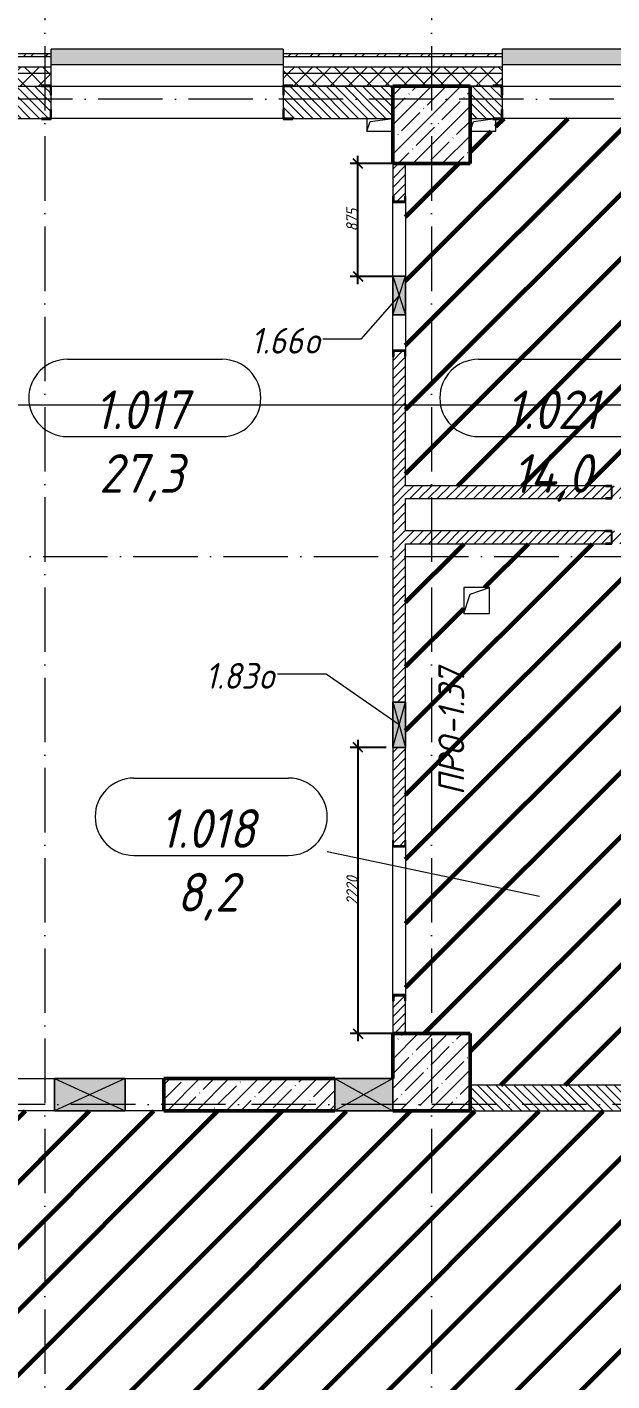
# Model space of a CAD drawing. Header units: millimetres. Extents: x -606178 to 312196, y -19338 to 632709.
# Drawn here: x -390017 to -385481, y 527430 to 537934 of the extents above; entities that cross this region are included whole.
import ezdxf

# ---------------------------------------------------------------- set-up
doc = ezdxf.new("R2010")
doc.units = ezdxf.units.MM
doc.linetypes.add('50_200_ШТРИХ_1Т_ш5_п1_п1_', pattern=[700, 500, -100, 0, -100])
for name, color, linetype, lineweight in [('6.4.1) Окр пт с инж. ПТ2.16', 3, 'Continuous', 60), ('A-____-____-DIMS', 7, 'Continuous', 9), ('A-DETL-GENF-OTLN', 7, 'Continuous', 9), ('A-GENM-____-IDEN', 7, 'Continuous', 9), ('A-GENM-____-MCUT', 7, 'Continuous', 25), ('A-GENM-____-OTLN', 7, 'Continuous', 9), ('A-GENM-____-OTLN-1', 7, 'Continuous', 25), ('A-GLAZ-____-IDEN', 7, 'Continuous', 9), ('A-GLAZ-____-OTLN', 7, 'Continuous', 9), ('A-WALL-____-MCUT', 7, 'Continuous', 13), ('A-WALL-____-MCUT-1', 7, 'Continuous', 9), ('A-WALL-____-MCUT-2', 7, 'Continuous', 50), ('A-WALL-____-OTLN', 7, 'Continuous', 9), ('A-WALL-____-PATT-1', 7, 'Continuous', 9), ('A-WALL-FNSH-MCUT-1', 7, 'Continuous', 9), ('I-WALL-____-OTLN', 7, 'Continuous', 9), ('S-COLS-____-MCUT', 7, 'Continuous', 50), ('S-COLS-____-OTLN', 7, 'Continuous', 9), ('S-GRID-____-OTLN-1', 7, '50_200_ШТРИХ_1Т_ш5_п1_п1_', 9)]:
    doc.layers.add(name, color=color, linetype=linetype, lineweight=lineweight)
for name, color, linetype, lineweight, true_color in [('A-AREA-IDEN-1', 7, 'Continuous', 9, 0x000000), ('A-GLAZ-____-OTLN-1', 7, 'Continuous', 9, 0xc0c0c0), ('G-____-____-SYMB-1', 9, 'Continuous', 9, 0x808080)]:
    doc.layers.add(name, color=color, linetype=linetype, lineweight=lineweight, true_color=true_color)
doc.styles.add('ISOCPEUR_I', font='isocpeui.ttf', dxfattribs={"width": 0.9, "height": 2.5})
doc.styles.add('ISOCPEUR_I_11', font='isocpeui.ttf', dxfattribs={"width": 0.9, "height": 200})
doc.styles.add('ISOCPEUR_I_7', font='isocpeui.ttf', dxfattribs={"width": 0.9, "height": 90})
doc.dimstyles.new('ISO-1_8_0_9К_СРЕДНИЙ_Кладочные_2', dxfattribs={"dimscale": 304.8, "dimtxt": 89.638306, "dimasz": 0.246063, "dimexe": 0.19685, "dimexo": 0, "dimgap": 0, "dimtad": 1, "dimdec": 3, "dimrnd": 0.001, "dimdsep": 46, "dimtxsty": 'ISOCPEUR_I_7', "dimblk1": 'OBLIQUE', "dimblk2": 'OBLIQUE', "dimsah": 1, "dimcen": 0.09, "dimdle": 0.19685, "dimazin": 0, "dimtfac": 1, "dimtdec": 4, "dimtix": 1, "dimtmove": 1, "dimatfit": 3, "dimfxl": 1, "dimtvp": 1, "dimtolj": 1, "dimtzin": 0, "dimarcsym": 2})
pattern_1 = [(45, (-425830.77, 451794.26), (-35.35534, 35.35534), [])]
pattern_2 = [(135, (-425830.77, 451794.26), (-35.35534, -35.35534), [])]
pattern_3 = [(45, (-425830.77, 451794.26), (-70.71068, 70.71068), []), (135, (-425830.77, 451794.26), (-70.71068, -70.71068), [])]

# ---------------------------------------------------------------- blocks, each defined once
blk = doc.blocks.new('BSC_Колонна _Прямоугольная - 600х600-V83-АР1_План отверстий 1 этажа в осях 1-64_Ю-ЯЯ')
at = {"layer": 'S-COLS-____-OTLN'}
h = blk.add_hatch(dxfattribs=at)
h.set_pattern_fill('FP_93', color=256, style=0, pattern_type=2)
h.set_pattern_definition([(45, (-38950, -85381.04), (-114.04925, 114.04925), []), (45, (-38835.95, -85381.04), (-114.04925, 114.04925), [201.613, -40.323, 3.353, -36.97])])
h.paths.add_polyline_path([(-300, -300), (300, -300), (300, 300), (-300, 300)], flags=0)
at = {"layer": 'S-COLS-____-MCUT'}
for p, q in [((300, 300), (-300, 300)), ((-300, 300), (-300, -300)), ((300, -300), (300, 300)), ((-300, -300), (300, -300))]:
    blk.add_line(p, q, dxfattribs=at)
blk = doc.blocks.new('BSC_Колонна _Прямоугольная - 600х600-V87-АР1_План отверстий 1 этажа в осях 1-64_Ю-ЯЯ')
at = {"layer": 'S-COLS-____-OTLN'}
h = blk.add_hatch(dxfattribs=at)
h.set_pattern_fill('FP_97', color=256, style=0, pattern_type=2)
h.set_pattern_definition([(45, (-38950, -78031.04), (-114.04925, 114.04925), []), (45, (-38835.95, -78031.04), (-114.04925, 114.04925), [201.613, -40.323, 3.353, -36.97])])
h.paths.add_polyline_path([(-300, -300), (300, -300), (300, 300), (-300, 300), (-300, -50)], flags=0)
at = {"layer": 'S-COLS-____-MCUT'}
for p, q in [((300, 300), (-300, 300)), ((-300, 300), (-300, -50)), ((300, -300), (300, 300)), ((-300, -300), (300, -300))]:
    blk.add_line(p, q, dxfattribs=at)
blk = doc.blocks.new('Фахверк_СКБ_Уголок - 250_3520-27500975-АР1_План отверстий 1 этажа в осях 1-64_Ю-ЯЯ')
at = {"layer": 'A-GENM-____-MCUT'}
for p, q in [((200, 181), (125, 181)), ((125, 181), (125, 106)), ((125, 106), (131, 106)), ((131, 106), (131, 175)), ((131, 175), (200, 175)), ((200, 175), (200, 181)), ((131, -6), (125, -6)), ((125, -6), (125, -81)), ((125, -81), (200, -81)), ((131, -75), (131, -6)), ((200, -75), (131, -75)), ((200, -81), (200, -75))]:
    blk.add_line(p, q, dxfattribs=at)
blk = doc.blocks.new('154_Фахверк_СКБ_Швеллер - Тип_100_4830-28143655-АР1_План отверстий 1 этажа в осях 1-64_Ю-ЯЯ')
at = {"layer": 'A-GENM-____-MCUT'}
for p, q in [((175, 50), (125, 50)), ((125, 50), (125, -50)), ((128, 47), (175, 47)), ((128, -47), (128, 47)), ((175, 47), (175, 50)), ((125, -50), (175, -50)), ((175, -47), (128, -47)), ((175, -50), (175, -47))]:
    blk.add_line(p, q, dxfattribs=at)
blk = doc.blocks.new('154_Фахверк_СКБ_Швеллер - Тип_100_4420-28145583-АР1_План отверстий 1 этажа в осях 1-64_Ю-ЯЯ')
at = {"layer": 'A-GENM-____-MCUT'}
for p, q in [((175, 50), (125, 50)), ((125, 50), (125, -50)), ((128, 47), (175, 47)), ((128, -47), (128, 47)), ((175, 47), (175, 50)), ((125, -50), (175, -50)), ((175, -47), (128, -47)), ((175, -50), (175, -47))]:
    blk.add_line(p, q, dxfattribs=at)
blk = doc.blocks.new('154_Стойка_СКБ_Швеллер - СМ-2230_100-28218823-АР1_План отверстий 1 этажа в осях 1-64_Ю-ЯЯ')
at = {"layer": 'A-GENM-____-MCUT'}
for p, q in [((171, 50), (125, 50)), ((125, 50), (125, -50)), ((129.5, 42.4), (171, 42.4)), ((129.5, -42.4), (129.5, 42.4)), ((171, 42.4), (171, 50)), ((125, -50), (171, -50)), ((171, -42.4), (129.5, -42.4)), ((171, -50), (171, -42.4))]:
    blk.add_line(p, q, dxfattribs=at)
blk = doc.blocks.new('AR_Отверстие прямоугольное _в плите_ - AR_Отверстие прямоугольное _в плите_-30459597-АР1_План отверстий 1 этажа в осях 1-64_Ю-ЯЯ')
at = {"layer": 'A-GENM-____-OTLN'}
for p, q in [((100, 100), (-100, 100)), ((-100, 100), (-100, -100)), ((-100, -100), (-50, 50)), ((-50, 50), (100, 100)), ((100, -100), (100, 100)), ((-100, -100), (100, -100))]:
    blk.add_line(p, q, dxfattribs=at)
blk = doc.blocks.new('AR_Отверстие прямоугольное _в плите_ - AR_Отверстие прямоугольное _в плите_-30511715-АР1_План отверстий 1 этажа в осях 1-64_Ю-ЯЯ')
at = {"layer": 'A-GENM-____-OTLN'}
for p, q in [((-100, 50), (-100, -50)), ((-100, -50), (-75, 25)), ((-75, 25), (100, 50)), ((-100, -50), (100, -50))]:
    blk.add_line(p, q, dxfattribs=at)
blk = doc.blocks.new('AR_Отверстие прямоугольное _в плите_ - AR_Отверстие прямоугольное _в плите_-V208-АР1_План отверстий 1 этажа в осях 1-64_Ю-ЯЯ')
at = {"layer": 'A-GENM-____-OTLN'}
for p, q in [((-100, -50), (-75, 25)), ((-75, 25), (75, 46)), ((100, -50), (100, 44)), ((-100, -50), (100, -50))]:
    blk.add_line(p, q, dxfattribs=at)
blk = doc.blocks.new('AR_Отверстие прямоугольное _в стене__БезПР - AR_Отверстие прямоугольное _в стене__БезПР-30578446-АР1_План отверстий 1 этажа в осях 1-64_Ю-ЯЯ')
at = {"layer": 'A-GLAZ-____-OTLN-1'}
blk.add_hatch(color=256, dxfattribs=at).paths.add_polyline_path([(225, -125), (225, 125), (-225, 125), (-225, -125)], flags=0)
at = {"layer": 'A-DETL-GENF-OTLN'}
for p, q in [((-225, -125), (-225, 125)), ((-225, 125), (225, 125)), ((225, 125), (-225, -125)), ((-225, 125), (225, -125)), ((225, 125), (-225, 125)), ((-225, 125), (-225, -125)), ((225, 125), (225, -125)), ((225, -125), (225, 125)), ((225, -125), (-225, -125)), ((-225, -125), (225, -125))]:
    blk.add_line(p, q, dxfattribs=at)
at = {"layer": 'A-GLAZ-____-OTLN'}
blk.add_line((225, 125), (-225, 125), dxfattribs=at)
blk = doc.blocks.new('AR_Отверстие прямоугольное _в стене__БезПР - AR_Отверстие прямоугольное _в стене__БезПР-30578444-АР1_План отверстий 1 этажа в осях 1-64_Ю-ЯЯ')
at = {"layer": 'A-GLAZ-____-OTLN-1'}
blk.add_hatch(color=256, dxfattribs=at).paths.add_polyline_path([(275, -125), (275, 125), (-275, 125), (-275, -125)], flags=0)
at = {"layer": 'A-DETL-GENF-OTLN'}
for p, q in [((-275, -125), (-275, 125)), ((-275, 125), (275, 125)), ((275, 125), (-275, -125)), ((-275, 125), (275, -125)), ((275, 125), (-275, 125)), ((-275, 125), (-275, -125)), ((275, 125), (275, -125)), ((275, -125), (275, 125)), ((275, -125), (-275, -125)), ((-275, -125), (275, -125))]:
    blk.add_line(p, q, dxfattribs=at)
at = {"layer": 'A-GLAZ-____-OTLN'}
blk.add_line((275, 125), (-275, 125), dxfattribs=at)
blk = doc.blocks.new('Отлив_СКБ - Отлив витража_120_НВФ-31885689-АР1_План отверстий 1 этажа в осях 1-64_Ю-ЯЯ')
at = {"layer": 'A-GLAZ-____-OTLN-1'}
for points in [[(1800, 2), (1800, 120), (0, 120), (0, 2), (750, 2)], [(1800, 0), (1800, 2), (0, 2), (0, 0), (750, 0)]]:
    blk.add_hatch(color=256, dxfattribs=at).paths.add_polyline_path(points, flags=0)
at = {"layer": 'A-GLAZ-____-OTLN'}
for p, q in [((0, 83), (0, 120)), ((1800, 120), (0, 120)), ((1800, 120), (1800, 83)), ((0, 2), (1800, 2)), ((1800, 0), (0, 0))]:
    blk.add_line(p, q, dxfattribs=at)
blk = doc.blocks.new('AR_Отверстие прямоугольное _в стене__БезПР - AR_Отверстие прямоугольное _в стене__БезПР-36427571-АР1_План отверстий 1 этажа в осях 1-64_Ю-ЯЯ')
at = {"layer": 'A-GLAZ-____-OTLN'}
blk.add_hatch(color=256, dxfattribs=at).paths.add_polyline_path([(150, -50), (150, 50), (-150, 50), (-150, -50)], flags=0)
at = {"layer": 'A-DETL-GENF-OTLN'}
for p, q in [((-150, -50), (-150, 50)), ((-150, 50), (150, 50)), ((150, 50), (-150, -50)), ((-150, 50), (150, -50)), ((150, 50), (-150, 50)), ((-150, 50), (-150, -50)), ((150, 50), (150, -50)), ((150, -50), (150, 50)), ((150, -50), (-150, -50)), ((-150, -50), (150, -50))]:
    blk.add_line(p, q, dxfattribs=at)
at = {"layer": 'A-GLAZ-____-OTLN'}
blk.add_line((150, 50), (-150, 50), dxfattribs=at)
blk = doc.blocks.new('AR_Отверстие прямоугольное _в стене_ - AR_Отверстие прямоугольное _в стене__ОВ-36705131-АР1_План отверстий 1 этажа в осях 1-64_Ю-ЯЯ')
at = {"layer": 'A-GLAZ-____-OTLN'}
blk.add_hatch(color=256, dxfattribs=at).paths.add_polyline_path([(-175, -50), (175, -50), (175, 50), (-175, 50)], flags=0)
at = {"layer": 'A-DETL-GENF-OTLN'}
for p, q in [((-175, -50), (-175, 50)), ((-175, 50), (175, 50)), ((175, 50), (-175, -50)), ((-175, 50), (175, -50)), ((175, 50), (-175, 50)), ((-175, 50), (-175, -50)), ((175, 50), (175, -50)), ((175, -50), (175, 50)), ((175, -50), (-175, -50)), ((-175, -50), (175, -50))]:
    blk.add_line(p, q, dxfattribs=at)
blk = doc.blocks.new('АР_Перемычка - АР_Перемычка-36705164-АР1_План отверстий 1 этажа в осях 1-64_Ю-ЯЯ')
at = {"layer": 'A-GENM-____-OTLN'}
blk.add_line((-300, -50), (-299, -50), dxfattribs=at)
blk = doc.blocks.new('_Oblique')
at = {"color": 0, "linetype": 'ByBlock', "lineweight": -2}
blk.add_line((-0.5, -0.5), (0.5, 0.5), dxfattribs=at)
blk = doc.blocks.new('*D4474')
at = {"layer": 'A-____-____-DIMS', "color": 0, "lineweight": -2, "transparency": 16777216}
for p, q in [((-387181, 536875), (-387511, 536875)), ((-387451, 535940), (-387451, 536935)), ((-387181, 536000), (-387511, 536000))]:
    blk.add_line(p, q, dxfattribs=at)
at = {"layer": 'Defpoints', "color": 0, "transparency": 16777216}
for p in [(-387451, 536875), (-387181, 536875), (-387181, 536000)]:
    blk.add_point(p, dxfattribs=at)
at = {"layer": 'A-____-____-DIMS', "color": 0, "lineweight": -2, "transparency": 16777216, "xscale": 75, "yscale": 75, "zscale": 75}
for p, rotation in [((-387451, 536875), 90), ((-387451, 536000), 270)]:
    blk.add_blockref('_Oblique', p, dxfattribs=dict(at, rotation=rotation))
at = {"layer": 'A-____-____-DIMS', "color": 0, "transparency": 16777216, "insert": (-387497, 536438), "char_height": 90, "width": 409.58, "attachment_point": 5, "rotation": 90, "style": 'ISOCPEUR_I_7'}
blk.add_mtext('\\A1;875', dxfattribs=at)
blk = doc.blocks.new('*D4475')
at = {"layer": 'A-____-____-DIMS', "color": 0, "lineweight": -2, "transparency": 16777216}
for p, q in [((-387451, 532405), (-387451, 530065)), ((-387231, 532345), (-387511, 532345)), ((-387181, 530125), (-387511, 530125))]:
    blk.add_line(p, q, dxfattribs=at)
at = {"layer": 'Defpoints', "color": 0, "transparency": 16777216}
for p in [(-387231, 532345), (-387451, 530125), (-387181, 530125)]:
    blk.add_point(p, dxfattribs=at)
at = {"layer": 'A-____-____-DIMS', "color": 0, "lineweight": -2, "transparency": 16777216, "xscale": 75, "yscale": 75, "zscale": 75}
for p, rotation in [((-387451, 532345), 90), ((-387451, 530125), 270)]:
    blk.add_blockref('_Oblique', p, dxfattribs=dict(at, rotation=rotation))
at = {"layer": 'A-____-____-DIMS', "color": 0, "transparency": 16777216, "insert": (-387496, 531235), "char_height": 90, "width": 546.1, "attachment_point": 5, "rotation": 90, "style": 'ISOCPEUR_I_7'}
blk.add_mtext('\\A1;2220', dxfattribs=at)
blk = doc.blocks.new('AAR_СКБ_Марка_помещения_1_5 ммп - Номер _ Площадь-27962135-АИ_План этажа_Стены_1')
at = {"layer": 'A-AREA-IDEN-1'}
for p, q in [((-2.987, 3), (3.013, 3)), ((-2.987, 0), (3.013, 0))]:
    blk.add_line(p, q, dxfattribs=at)
for centre, start, end in [((-2.987, 1.5), 90, 270), ((3.013, 1.5), 270, 90)]:
    blk.add_arc(centre, 1.5, start, end, dxfattribs=at)

msp = doc.modelspace()

# ---------------------------------------------------------------- hatches: boundary and pattern name
at = {"layer": '6.4.1) Окр пт с инж. ПТ2.16'}
h = msp.add_hatch(dxfattribs=at)
h.set_pattern_fill('ANSI31', color=256, scale=111)
h.paths.add_polyline_path([(-383930.7712, 535575.3011), (-383930.7712, 536075.3011), (-383930.7712, 537225.3011), (-384455.7712, 537225.3011), (-384455.7712, 537219.3011), (-384530.7712, 537219.3011), (-386330.7712, 537225.3011), (-386330.7712, 537219.3011), (-386380.7712, 537219.3011), (-386380.7712, 537125.3011), (-386580.7712, 537125.3011), (-386580.7712, 536875.3011), (-387080.7712, 536875.3011), (-387080.7712, 536621.3011), (-387080.7712, 536575.3011), (-387080.7712, 536000.3011), (-387080.7712, 535700.3011), (-387080.7712, 535425.3011), (-387080.7712, 535379.3011), (-387080.7712, 534375.3011), (-385530.7712, 534375.3011), (-385480.7712, 534375.3011), (-383930.7712, 534375.3011)])
h.paths.add_polyline_path([(-385185.7712, 535280.3011), (-385185.7712, 535400.3011), (-385165.7712, 535400.3011), (-385165.7712, 535300.3011), (-383965.7712, 535300.3011), (-383965.7712, 535280.3011)], flags=16)
h.paths.add_polyline_path([(-385185.7712, 536050.3011), (-385185.7712, 536170.3011), (-383965.7712, 536170.3011), (-383965.7712, 536150.3011), (-385165.7712, 536150.3011), (-385165.7712, 536050.3011)], flags=16)
h.paths.add_polyline_path([(-384180.7712, 536475.3011), (-384180.7712, 536675.3011), (-383980.7712, 536675.3011), (-383980.7712, 536475.3011)], flags=16)
h = msp.add_hatch(dxfattribs=at)
h.set_pattern_fill('ANSI31', color=256, scale=111)
h.paths.add_polyline_path([(-383930.7712, 530960.3011), (-385050.7712, 530960.3011), (-385050.7712, 533925.3011), (-385480.7712, 533925.3011), (-385530.7712, 533925.3011), (-387080.7712, 533925.3011), (-387080.7712, 532695.3011), (-387080.7712, 532345.3011), (-387080.7712, 531625.3011), (-387080.7712, 531575.3011), (-387080.7712, 530425.3011), (-387080.7712, 530379.3011), (-387080.7712, 530125.3011), (-386580.7712, 530125.3011), (-386580.7712, 529725.3011), (-385150.7712, 529725.3011), (-385150.7712, 530125.3011), (-383930.7712, 530125.3011)])
h.paths.add_polyline_path([(-386430.7712, 533385.3011), (-386630.7712, 533385.3011), (-386630.7712, 533585.3011), (-386430.7712, 533585.3011)], flags=16)
h.paths.add_polyline_path([(-384865.7712, 532050.3011), (-384865.7712, 532065.3011), (-384865.7712, 532070.3011), (-383965.7712, 532070.3011), (-383965.7712, 532055.3011), (-383965.7712, 532050.3011)], flags=16)
h.paths.add_polyline_path([(-383965.7712, 531150.3011), (-383965.7712, 531135.3011), (-383965.7712, 531130.3011), (-384865.7712, 531130.3011), (-384865.7712, 531145.3011), (-384865.7712, 531150.3011)], flags=16)
h.paths.add_polyline_path([(-384280.7712, 532325.3011), (-384280.7712, 532625.3011), (-383980.7712, 532625.3011), (-383980.7712, 532325.3011)], flags=16)
h.paths.add_polyline_path([(-384865.7712, 532970.3011), (-384865.7712, 532985.3011), (-384865.7712, 532990.3011), (-383965.7712, 532990.3011), (-383965.7712, 532975.3011), (-383965.7712, 532970.3011)], flags=16)
h = msp.add_hatch(dxfattribs=at)
h.set_pattern_fill('ANSI31', color=256, scale=111)
h.paths.add_polyline_path([(-391355.7712, 533624.9536), (-391380.7712, 533624.9536), (-391380.7712, 533618.9536), (-391455.7712, 533618.9536), (-393330.7712, 533624.6861), (-393330.7712, 533618.9536), (-393418.2712, 533618.9536), (-393418.2712, 526515.3011), (-386255.7712, 526515.3011), (-386255.7712, 526520.9536), (-386180.7712, 526520.9536), (-385030.7712, 526520.0692), (-385030.7712, 526520.9536), (-384955.7712, 526520.9536), (-382505.7712, 526518.6926), (-382505.7712, 526521.3011), (-382430.7712, 526521.3011), (-381280.7712, 526519.3845), (-381280.7712, 526521.3011), (-381205.7712, 526521.3011), (-378830.7712, 526515.3011), (-378830.7712, 525915.3011), (-378830.7712, 521330.3011), (-378824.7712, 521330.3011), (-378824.7712, 521255.3011), (-378829.119, 520255.3011), (-378824.7712, 520255.3011), (-378824.7712, 520180.3011), (-378830.7712, 519875.3011), (-375930.7712, 519875.3011), (-375930.7712, 521575.3011), (-376280.7712, 521575.3011), (-376280.7712, 522175.3011), (-375930.7712, 522175.3011), (-375930.7712, 527025.3011), (-376280.7712, 527025.3011), (-376280.7712, 527625.3011), (-375930.7712, 527625.3011), (-375930.7712, 529525.3011), (-376405.7712, 529525.3011), (-376405.7712, 529519.3011), (-376480.7712, 529519.3011), (-377630.7712, 529519.765), (-377630.7712, 529519.3011), (-377705.7712, 529519.3011), (-391355.7712, 529525.3011)])
at = {"layer": 'A-WALL-____-PATT-1'}
h = msp.add_hatch(dxfattribs=at)
h.set_pattern_fill('FP_3', color=256, style=0, pattern_type=2)
h.set_pattern_definition([(45, (-425830.77, 451794.26), (-85.53659, 85.53659), []), (45, (-425773.75, 451794.26), (-85.53659, 85.53659), [])])
h.paths.add_polyline_path([(-375665.7712, 537705.3011), (-375665.7712, 537725.3011), (-377530.7712, 537725.3011), (-377530.7712, 537705.3011), (-376356.1612, 537705.3011)], flags=0)
h.paths.add_polyline_path([(-379330.7712, 537705.3011), (-379330.7712, 537725.3011), (-381030.7712, 537725.3011), (-381030.7712, 537705.3011), (-379891.1626, 537705.3011)], flags=0)
h.paths.add_polyline_path([(-382830.7712, 537705.3011), (-382830.7712, 537725.3011), (-384530.7712, 537725.3011), (-384530.7712, 537705.3011), (-383426.1639, 537705.3011)], flags=0)
h.paths.add_polyline_path([(-386330.7712, 537705.3011), (-386330.7712, 537725.3011), (-388030.7712, 537725.3011), (-388030.7712, 537705.3011), (-386961.1652, 537705.3011)], flags=0)
h.paths.add_polyline_path([(-391455.7712, 537705.3011), (-389830.7712, 537705.3011), (-389830.7712, 537725.3011), (-391455.7712, 537725.3011)], flags=0)
h.paths.add_polyline_path([(-393427.7712, 537705.3011), (-393330.7712, 537705.3011), (-393330.7712, 537725.3011), (-394230.7712, 537725.3011), (-394230.7712, 537705.3011), (-394031.1679, 537705.3011)], flags=0)
h.paths.add_polyline_path([(-398980.7712, 537705.3011), (-398980.7712, 537725.3011), (-400050.7712, 537725.3011), (-400050.7712, 537705.3011)], flags=0)
h.paths.add_polyline_path([(-396030.7712, 537705.3011), (-396030.7712, 537725.3011), (-397180.7712, 537725.3011), (-397180.7712, 537705.3011)], flags=0)
h.paths.add_polyline_path([(-401960.7712, 537705.3011), (-401850.7712, 537705.3011), (-401850.7712, 537725.3011), (-401960.7712, 537725.3011)], flags=0)
h = msp.add_hatch(dxfattribs=at)
h.set_pattern_fill('FP_1', color=256, style=0, pattern_type=2)
h.set_pattern_definition(pattern_3)
h.paths.add_polyline_path([(-376356.1612, 537575.3011), (-375665.7712, 537575.3011), (-375665.7712, 537625.3011), (-377530.7712, 537625.3011), (-377530.7712, 537575.3011)], flags=0)
h.paths.add_polyline_path([(-381030.7712, 537575.3011), (-379330.7712, 537575.3011), (-379330.7712, 537625.3011), (-381030.7712, 537625.3011)], flags=0)
h.paths.add_polyline_path([(-384309.9142, 537575.3011), (-382830.7712, 537575.3011), (-382830.7712, 537625.3011), (-384530.7712, 537625.3011), (-384530.7712, 537575.3011)], flags=0)
h.paths.add_polyline_path([(-389830.7712, 537575.3011), (-389830.7712, 537625.3011), (-391455.7712, 537625.3011), (-391455.7712, 537575.3011), (-390496.1666, 537575.3011)], flags=0)
h.paths.add_polyline_path([(-387844.9156, 537575.3011), (-386330.7712, 537575.3011), (-386330.7712, 537625.3011), (-388030.7712, 537625.3011), (-388030.7712, 537575.3011)], flags=0)
h.paths.add_polyline_path([(-393427.7712, 537575.3011), (-393330.7712, 537575.3011), (-393330.7712, 537625.3011), (-393427.7712, 537625.3011)], flags=0)
h = msp.add_hatch(dxfattribs=at)
h.set_pattern_fill('FP_1', color=256, style=0, pattern_type=2)
h.set_pattern_definition(pattern_3)
h.paths.add_polyline_path([(-375680.7712, 537475.3011), (-375665.7712, 537475.3011), (-375665.7712, 537575.3011), (-377530.7712, 537575.3011), (-377530.7712, 537481.3011), (-377455.7712, 537481.3011), (-377455.7712, 537475.3011), (-376280.7712, 537475.3011)], flags=0)
h.paths.add_polyline_path([(-379330.7712, 537475.3011), (-379330.7712, 537575.3011), (-381030.7712, 537575.3011), (-381030.7712, 537481.3011), (-380955.7712, 537481.3011), (-380955.7712, 537475.3011), (-379891.1626, 537475.3011)], flags=0)
h.paths.add_polyline_path([(-382905.7712, 537475.3011), (-382905.7712, 537481.3011), (-382830.7712, 537481.3011), (-382830.7712, 537575.3011), (-384530.7712, 537575.3011), (-384530.7712, 537481.3011), (-384455.7712, 537481.3011), (-384455.7712, 537475.3011), (-382980.7712, 537475.3011)], flags=0)
h.paths.add_polyline_path([(-386961.1652, 537475.3011), (-386405.7712, 537475.3011), (-386405.7712, 537481.3011), (-386330.7712, 537481.3011), (-386330.7712, 537575.3011), (-388030.7712, 537575.3011), (-388030.7712, 537481.3011), (-387955.7712, 537481.3011), (-387955.7712, 537475.3011), (-387180.7712, 537475.3011)], flags=0)
h.paths.add_polyline_path([(-389905.7712, 537475.3011), (-389905.7712, 537481.3011), (-389830.7712, 537481.3011), (-389830.7712, 537575.3011), (-391455.7712, 537575.3011), (-391455.7712, 537475.3011), (-390496.1666, 537475.3011)], flags=0)
h.paths.add_polyline_path([(-393330.7712, 537475.3011), (-393330.7712, 537575.3011), (-393427.7712, 537575.3011), (-393427.7712, 537475.3011)], flags=0)
h = msp.add_hatch(dxfattribs=at)
h.set_pattern_fill('FP_6', color=256, style=0, pattern_type=2)
h.set_pattern_definition(pattern_2)
h.paths.add_polyline_path([(-387955.7712, 537225.3011), (-387180.7712, 537225.3011), (-387180.7712, 537475.3011), (-388024.7712, 537475.3011), (-388024.7712, 537406.3011), (-388030.7712, 537406.3011), (-388030.7712, 537294.3011), (-388024.7712, 537294.3011), (-388024.7712, 537225.3011)], flags=0)
h.paths.add_polyline_path([(-390496.1666, 537225.3011), (-389836.7712, 537225.3011), (-389836.7712, 537294.3011), (-389830.7712, 537294.3011), (-389830.7712, 537406.3011), (-389836.7712, 537406.3011), (-389836.7712, 537475.3011), (-391105.7712, 537475.3011), (-391105.7712, 537225.3011)], flags=0)
h = msp.add_hatch(dxfattribs=at)
h.set_pattern_fill('FP_6', color=256, style=0, pattern_type=2)
h.set_pattern_definition(pattern_2)
h.paths.add_polyline_path([(-383580.7712, 537225.3011), (-383580.7712, 537475.3011), (-384524.7712, 537475.3011), (-384524.7712, 537406.3011), (-384530.7712, 537406.3011), (-384530.7712, 537294.3011), (-384524.7712, 537294.3011), (-384524.7712, 537225.3011), (-384309.9142, 537225.3011)], flags=0)
h.paths.add_polyline_path([(-386336.7712, 537225.3011), (-386336.7712, 537294.3011), (-386330.7712, 537294.3011), (-386330.7712, 537406.3011), (-386336.7712, 537406.3011), (-386336.7712, 537475.3011), (-386580.7712, 537474.8021), (-386580.7712, 537225.3011), (-386405.7712, 537225.3011)], flags=0)
h = msp.add_hatch(dxfattribs=at)
h.set_pattern_fill('FP_5', color=256, style=0, pattern_type=2)
h.set_pattern_definition(pattern_1)
h.paths.add_polyline_path([(-387180.7712, 530125.3011), (-387080.7712, 530125.3011), (-387080.7712, 530379.3011), (-387088.3712, 530379.3011), (-387088.3712, 530420.8011), (-387173.1712, 530420.8011), (-387173.1712, 530379.3011), (-387180.7712, 530379.3011)], flags=0)
h.paths.add_polyline_path([(-387177.7712, 531578.3011), (-387083.7712, 531578.3011), (-387083.7712, 531625.3011), (-387080.7712, 531625.3011), (-387080.7712, 532345.3011), (-387180.7712, 532345.3011), (-387180.7712, 531625.3011), (-387177.7712, 531625.3011), (-387177.7712, 531620.9086)], flags=0)
h.paths.add_polyline_path([(-387180.7712, 532695.3011), (-387080.7712, 532695.3011), (-387080.7712, 535379.3011), (-387088.3712, 535379.3011), (-387088.3712, 535420.8011), (-387173.1712, 535420.8011), (-387173.1712, 535379.3011), (-387180.7712, 535379.3011), (-387180.7712, 534849.8788)], flags=0)
h.paths.add_polyline_path([(-387088.3712, 536579.8011), (-387088.3712, 536621.3011), (-387080.7712, 536621.3011), (-387080.7712, 536875.3011), (-387180.7712, 536875.3011), (-387180.7712, 536621.3011), (-387173.1712, 536621.3011), (-387173.1712, 536579.8011)], flags=0)
h = msp.add_hatch(dxfattribs=at)
h.set_pattern_fill('FP_5', color=256, style=0, pattern_type=2)
h.set_pattern_definition(pattern_1)
h.paths.add_polyline_path([(-387080.7712, 534275.3011), (-385530.7712, 534275.3011), (-385530.7712, 534278.3011), (-385483.7712, 534278.3011), (-385483.7712, 534372.3011), (-385530.7712, 534372.3011), (-385530.7712, 534375.3011), (-387080.7712, 534375.3011)], flags=0)
h.paths.add_polyline_path([(-383930.7712, 534275.3011), (-383930.7712, 534375.3011), (-385480.7712, 534375.3011), (-385480.7712, 534275.3011), (-385193.6646, 534275.3011)], flags=0)
h = msp.add_hatch(dxfattribs=at)
h.set_pattern_fill('FP_5', color=256, style=0, pattern_type=2)
h.set_pattern_definition(pattern_1)
h.paths.add_polyline_path([(-387080.7712, 533925.3011), (-385530.7712, 533925.3011), (-385530.7712, 533928.3011), (-385483.7712, 533928.3011), (-385483.7712, 534022.3011), (-385530.7712, 534022.3011), (-385530.7712, 534025.3011), (-387080.7712, 534025.3011)], flags=0)
h.paths.add_polyline_path([(-383930.7712, 533925.3011), (-383930.7712, 534025.3011), (-385480.7712, 534025.3011), (-385480.7712, 533925.3011), (-385193.6646, 533925.3011)], flags=0)
h = msp.add_hatch(dxfattribs=at)
h.set_pattern_fill('FP_13', color=256, style=0, pattern_type=2)
h.set_pattern_definition([(45, (-425830.77, 451794.26), (-114.04925, 114.04925), []), (45, (-425716.72, 451794.26), (-114.04925, 114.04925), [201.612, -40.322, 3.353, -36.97])])
h.paths.add_polyline_path([(-387630.7712, 529525.3011), (-387630.7712, 529775.3011), (-388955.7712, 529775.3011), (-388955.7712, 529525.3011)], flags=0)
h.paths.add_polyline_path([(-390105.7712, 529525.3011), (-390105.7712, 529775.3011), (-391355.7712, 529775.3011), (-391355.7712, 529525.3011), (-390496.1666, 529525.3011)], flags=0)
h = msp.add_hatch(dxfattribs=at)
h.set_pattern_fill('FP_6', color=256, style=0, pattern_type=2)
h.set_pattern_definition(pattern_2)
h.paths.add_polyline_path([(-383580.7712, 529525.3011), (-383580.7712, 529725.3011), (-383630.7712, 529725.3011), (-383630.7712, 529525.3011)], flags=0)
h.paths.add_polyline_path([(-384130.7712, 529525.3011), (-384130.7712, 529725.3011), (-386580.7712, 529725.3011), (-386580.7712, 529525.3011), (-385193.6646, 529525.3011)], flags=0)

# ---------------------------------------------------------------- linework, layer by layer
at = {"layer": 'A-AREA-IDEN-1'}
msp.add_line((-386043.7429, 531186.9977), (-387688.9941, 531534.6308), dxfattribs=at)
at = {"layer": 'A-GLAZ-____-IDEN'}
for p, q in [((-387130.7712, 535850.3011), (-387429.5088, 535513)), ((-387429.5088, 535513), (-387722.5071, 535513)), ((-387698.5459, 532912.6356), (-388075.8103, 532912.6356)), ((-387130.7712, 532520.3011), (-387698.5459, 532912.6356))]:
    msp.add_line(p, q, dxfattribs=at)
at = {"layer": 'A-WALL-____-MCUT'}
for p, q in [((-391455.7712, 537705.3011), (-389830.7712, 537705.3011)), ((-389830.7712, 537481.3011), (-389830.7712, 537705.3011)), ((-388030.7712, 537705.3011), (-386330.7712, 537705.3011)), ((-388030.7712, 537705.3011), (-388030.7712, 537481.3011)), ((-386330.7712, 537481.3011), (-386330.7712, 537705.3011)), ((-389830.7712, 537294.3011), (-389830.7712, 537406.3011)), ((-388030.7712, 537406.3011), (-388030.7712, 537294.3011)), ((-386330.7712, 537294.3011), (-386330.7712, 537406.3011)), ((-391105.7712, 537225.3011), (-389905.7712, 537225.3011)), ((-387955.7712, 537225.3011), (-387180.7712, 537225.3011)), ((-386580.7712, 537225.3011), (-386405.7712, 537225.3011)), ((-384130.7712, 529725.3011), (-386580.7712, 529725.3011)), ((-386580.7712, 529525.3011), (-384130.7712, 529525.3011))]:
    msp.add_line(p, q, dxfattribs=at)
at = {"layer": 'A-WALL-____-MCUT-1'}
for p, q in [((-391455.7712, 537625.3011), (-389830.7712, 537625.3011)), ((-388030.7712, 537625.3011), (-386330.7712, 537625.3011)), ((-391455.7712, 537575.3011), (-389830.7712, 537575.3011)), ((-388030.7712, 537575.3011), (-386330.7712, 537575.3011)), ((-391105.7712, 537475.3011), (-389905.7712, 537475.3011)), ((-387180.7712, 537475.3011), (-387955.7712, 537475.3011)), ((-387955.7712, 537475.3011), (-387180.7712, 537475.3011)), ((-386405.7712, 537475.3011), (-386580.7712, 537475.3011)), ((-386580.7712, 537475.3011), (-386405.7712, 537475.3011))]:
    msp.add_line(p, q, dxfattribs=at)
at = {"layer": 'A-WALL-____-MCUT-2'}
for p, q in [((-387630.7712, 529775.3011), (-388955.7712, 529775.3011)), ((-388955.7712, 529775.3011), (-388955.7712, 529525.3011)), ((-388955.7712, 529525.3011), (-387630.7712, 529525.3011))]:
    msp.add_line(p, q, dxfattribs=at)
at = {"layer": 'A-WALL-____-OTLN'}
for p, q in [((-389830.7712, 537475.3011), (-388030.7712, 537475.3011)), ((-386330.7712, 537475.3011), (-384530.7712, 537475.3011)), ((-388030.7712, 537225.3011), (-389830.7712, 537225.3011)), ((-384530.7712, 537225.3011), (-386330.7712, 537225.3011)), ((-390105.7712, 529775.3011), (-389805.7712, 529775.3011)), ((-389255.7712, 529775.3011), (-388955.7712, 529775.3011)), ((-389805.7712, 529525.3011), (-390105.7712, 529525.3011)), ((-388955.7712, 529525.3011), (-389255.7712, 529525.3011))]:
    msp.add_line(p, q, dxfattribs=at)
at = {"layer": 'A-WALL-FNSH-MCUT-1'}
for p, q in [((-389830.7712, 537725.3011), (-391455.7712, 537725.3011)), ((-389830.7712, 537705.3011), (-389830.7712, 537725.3011)), ((-386330.7712, 537725.3011), (-388030.7712, 537725.3011)), ((-388030.7712, 537725.3011), (-388030.7712, 537705.3011)), ((-386330.7712, 537705.3011), (-386330.7712, 537725.3011)), ((-387180.7712, 536875.3011), (-387180.7712, 536621.3011)), ((-387080.7712, 536621.3011), (-387080.7712, 536875.3011)), ((-387180.7712, 535379.3011), (-387180.7712, 532695.3011)), ((-387080.7712, 534375.3011), (-387080.7712, 535379.3011)), ((-385530.7712, 534375.3011), (-387080.7712, 534375.3011)), ((-387080.7712, 534025.3011), (-387080.7712, 534275.3011)), ((-387080.7712, 534275.3011), (-385530.7712, 534275.3011)), ((-385530.7712, 534025.3011), (-387080.7712, 534025.3011)), ((-387080.7712, 532695.3011), (-387080.7712, 533925.3011)), ((-387080.7712, 533925.3011), (-385530.7712, 533925.3011)), ((-387180.7712, 532345.3011), (-387180.7712, 531625.3011)), ((-387080.7712, 531625.3011), (-387080.7712, 532345.3011)), ((-387180.7712, 530379.3011), (-387180.7712, 530125.3011)), ((-387080.7712, 530125.3011), (-387080.7712, 530379.3011))]:
    msp.add_line(p, q, dxfattribs=at)
at = {"layer": 'G-____-____-SYMB-1'}
msp.add_line((-430745.3734, 535003.3117), (-321318.4174, 535003.3117), dxfattribs=at)
at = {"layer": 'I-WALL-____-OTLN'}
for p, q in [((-387180.7712, 536000.3011), (-387180.7712, 536575.3011)), ((-387080.7712, 536575.3011), (-387080.7712, 536000.3011)), ((-387180.7712, 535425.3011), (-387180.7712, 535700.3011)), ((-387080.7712, 535700.3011), (-387080.7712, 535425.3011)), ((-387180.7712, 530425.3011), (-387180.7712, 531575.3011)), ((-387080.7712, 531575.3011), (-387080.7712, 530425.3011))]:
    msp.add_line(p, q, dxfattribs=at)
at = {"layer": 'S-GRID-____-OTLN-1'}
for p, q in [((-389880.7712, 542687.1106), (-389880.7712, 504685.847)), ((-386880.7712, 542687.1106), (-386880.7712, 504685.847)), ((-321756.3646, 537375.3011), (-430499.5414, 537375.3011)), ((-430499.5414, 533825.3011), (-321756.3646, 533825.3011)), ((-378676.1734, 529575.3011), (-430499.5414, 529575.3011))]:
    msp.add_line(p, q, dxfattribs=at)

# ---------------------------------------------------------------- block references
at = {"layer": 'A-AREA-IDEN-1', "xscale": 199.9999999999999, "yscale": 199.9999999999999, "zscale": 199.9999999999999}
for p in [(-389106.7983, 534756.3845), (-385918.3194, 534756.3845), (-388591.5765, 531507.1021)]:
    msp.add_blockref('AAR_СКБ_Марка_помещения_1_5 ммп - Номер _ Площадь-27962135-АИ_План этажа_Стены_1', p, dxfattribs=at)
at = {"layer": 'A-GENM-____-OTLN'}
for name, p in [('AR_Отверстие прямоугольное _в плите_ - AR_Отверстие прямоугольное _в плите_-30511715-АР1_План отверстий 1 этажа в осях 1-64_Ю-ЯЯ', (-387280.7712, 537175.3011)), ('AR_Отверстие прямоугольное _в плите_ - AR_Отверстие прямоугольное _в плите_-V208-АР1_План отверстий 1 этажа в осях 1-64_Ю-ЯЯ', (-386480.7712, 537175.3011)), ('AR_Отверстие прямоугольное _в плите_ - AR_Отверстие прямоугольное _в плите_-30459597-АР1_План отверстий 1 этажа в осях 1-64_Ю-ЯЯ', (-386530.7712, 533485.3011))]:
    msp.add_blockref(name, p, dxfattribs=at)
at = {"layer": 'A-GENM-____-OTLN', "rotation": 89.99999999999993}
msp.add_blockref('АР_Перемычка - АР_Перемычка-36705164-АР1_План отверстий 1 этажа в осях 1-64_Ю-ЯЯ', (-387130.7712, 532345.3011), dxfattribs=at)
at = {"layer": 'A-GENM-____-OTLN-1'}
for name, p, rotation in [('Фахверк_СКБ_Уголок - 250_3520-27500975-АР1_План отверстий 1 этажа в осях 1-64_Ю-ЯЯ', (-389705.7712, 537400.3011), 180), ('Фахверк_СКБ_Уголок - 250_3520-27500975-АР1_План отверстий 1 этажа в осях 1-64_Ю-ЯЯ', (-386205.7712, 537400.3011), 180), ('154_Стойка_СКБ_Швеллер - СМ-2230_100-28218823-АР1_План отверстий 1 этажа в осях 1-64_Ю-ЯЯ', (-387130.7712, 536450.3011), 89.99999999999993), ('154_Стойка_СКБ_Швеллер - СМ-2230_100-28218823-АР1_План отверстий 1 этажа в осях 1-64_Ю-ЯЯ', (-387130.7712, 535550.3011), 269.9999999999999), ('154_Фахверк_СКБ_Швеллер - Тип_100_4830-28143655-АР1_План отверстий 1 этажа в осях 1-64_Ю-ЯЯ', (-385355.7712, 534325.3011), 180), ('154_Фахверк_СКБ_Швеллер - Тип_100_4830-28143655-АР1_План отверстий 1 этажа в осях 1-64_Ю-ЯЯ', (-385355.7712, 533975.3011), 180), ('154_Фахверк_СКБ_Швеллер - Тип_100_4420-28145583-АР1_План отверстий 1 этажа в осях 1-64_Ю-ЯЯ', (-387130.7712, 531450.3011), 89.99999999999993), ('154_Стойка_СКБ_Швеллер - СМ-2230_100-28218823-АР1_План отверстий 1 этажа в осях 1-64_Ю-ЯЯ', (-387130.7712, 530550.3011), 269.9999999999999)]:
    msp.add_blockref(name, p, dxfattribs=dict(at, rotation=rotation))
msp.add_blockref('Фахверк_СКБ_Уголок - 250_3520-27500975-АР1_План отверстий 1 этажа в осях 1-64_Ю-ЯЯ', (-388155.7712, 537300.3011), dxfattribs=at)
at = {"layer": 'A-GLAZ-____-OTLN'}
for name, p in [('Отлив_СКБ - Отлив витража_120_НВФ-31885689-АР1_План отверстий 1 этажа в осях 1-64_Ю-ЯЯ', (-389830.7712, 537642.3011)), ('Отлив_СКБ - Отлив витража_120_НВФ-31885689-АР1_План отверстий 1 этажа в осях 1-64_Ю-ЯЯ', (-386330.7712, 537642.3011)), ('AR_Отверстие прямоугольное _в стене__БезПР - AR_Отверстие прямоугольное _в стене__БезПР-30578444-АР1_План отверстий 1 этажа в осях 1-64_Ю-ЯЯ', (-389530.7712, 529650.3011)), ('AR_Отверстие прямоугольное _в стене__БезПР - AR_Отверстие прямоугольное _в стене__БезПР-30578446-АР1_План отверстий 1 этажа в осях 1-64_Ю-ЯЯ', (-387405.7712, 529650.3011))]:
    msp.add_blockref(name, p, dxfattribs=at)
at = {"layer": 'A-GLAZ-____-OTLN', "rotation": 89.99999999999993}
for name, p in [('AR_Отверстие прямоугольное _в стене__БезПР - AR_Отверстие прямоугольное _в стене__БезПР-36427571-АР1_План отверстий 1 этажа в осях 1-64_Ю-ЯЯ', (-387130.7712, 535850.3011)), ('AR_Отверстие прямоугольное _в стене_ - AR_Отверстие прямоугольное _в стене__ОВ-36705131-АР1_План отверстий 1 этажа в осях 1-64_Ю-ЯЯ', (-387130.7712, 532520.3011))]:
    msp.add_blockref(name, p, dxfattribs=at)
at = {"layer": 'S-COLS-____-OTLN'}
for name, p in [('BSC_Колонна _Прямоугольная - 600х600-V83-АР1_План отверстий 1 этажа в осях 1-64_Ю-ЯЯ', (-386880.7712, 537175.3011)), ('BSC_Колонна _Прямоугольная - 600х600-V87-АР1_План отверстий 1 этажа в осях 1-64_Ю-ЯЯ', (-386880.7712, 529825.3011))]:
    msp.add_blockref(name, p, dxfattribs=at)

# ---------------------------------------------------------------- texts
at = {"layer": 'A-AREA-IDEN-1', "char_height": 300, "attachment_point": 8, "line_spacing_factor": 1.139951, "style": 'ISOCPEUR_I'}
for s, insert, width in [('\\pxqc,t8.46667,16.93333,25.4,33.86667,42.33333,50.8,59.26667,67.73333,76.2,84.66667,93.13333,101.6,110.06667,118.53333,127,135.46667,143.93333,152.4,160.86667,169.33333,177.8,186.26667,194.73333,203.2,211.66667,220.13333,228.6,237.06667,245.53333,254,262.46667,270.93333;{1.017}', (-389132.2273, 534814.7143), 846), ('\\pxqc,t8.46667,16.93333,25.4,33.86667,42.33333,50.8,59.26667,67.73333,76.2,84.66667,93.13333,101.6,110.06667,118.53333,127,135.46667,143.93333,152.4,160.86667,169.33333,177.8,186.26667,194.73333,203.2,211.66667,220.13333,228.6,237.06667,245.53333,254,262.46667,270.93333;{1.021}', (-385943.7484, 534814.7143), 846), ('\\pxqc,t8.46667,16.93333,25.4,33.86667,42.33333,50.8,59.26667,67.73333,76.2,84.66667,93.13333,101.6,110.06667,118.53333,127,135.46667,143.93333,152.4,160.86667,169.33333,177.8,186.26667,194.73333,203.2,211.66667,220.13333,228.6,237.06667,245.53333,254,262.46667,270.93333;{27,3}', (-389131.2273, 534250.7664), 754), ('\\pxqc,t8.46667,16.93333,25.4,33.86667,42.33333,50.8,59.26667,67.73333,76.2,84.66667,93.13333,101.6,110.06667,118.53333,127,135.46667,143.93333,152.4,160.86667,169.33333,177.8,186.26667,194.73333,203.2,211.66667,220.13333,228.6,237.06667,245.53333,254,262.46667,270.93333;{14,0}', (-385943.7484, 534250.7664), 742), ('\\pxqc,t8.46667,16.93333,25.4,33.86667,42.33333,50.8,59.26667,67.73333,76.2,84.66667,93.13333,101.6,110.06667,118.53333,127,135.46667,143.93333,152.4,160.86667,169.33333,177.8,186.26667,194.73333,203.2,211.66667,220.13333,228.6,237.06667,245.53333,254,262.46667,270.93333;{1.018}', (-388617.0056, 531565.4319), 846), ('\\pxqc,t8.46667,16.93333,25.4,33.86667,42.33333,50.8,59.26667,67.73333,76.2,84.66667,93.13333,101.6,110.06667,118.53333,127,135.46667,143.93333,152.4,160.86667,169.33333,177.8,186.26667,194.73333,203.2,211.66667,220.13333,228.6,237.06667,245.53333,254,262.46667,270.93333;{8,2}', (-388616.0056, 531001.484), 542)]:
    msp.add_mtext(s, dxfattribs=dict(at, insert=insert, width=width))
at = {"layer": 'A-GENM-____-IDEN', "char_height": 200, "attachment_point": 1, "rotation": 90, "style": 'ISOCPEUR_I_11'}
for s, insert, width in [('-1.37', (-386826.1759, 532439.3427), 663.79725), ('ПРО', (-386826.1759, 531974.999), 562.784625)]:
    msp.add_mtext(s, dxfattribs=dict(at, insert=insert, width=width))
at = {"layer": 'A-GLAZ-____-IDEN', "char_height": 200, "attachment_point": 1, "style": 'ISOCPEUR_I_11'}
for s, insert, width in [('1.66', (-388281.9587, 535600.6146), 505.063125), ('\\fISOCPEUR|b0|i1|c204|p34|;\\W.9;о', (-387865.24, 535600.6146), 158.734125), ('1.83', (-388635.2619, 533000.2502), 505.063125), ('\\fISOCPEUR|b0|i1|c204|p34|;\\W.9;о', (-388218.5432, 533000.2502), 158.734125)]:
    msp.add_mtext(s, dxfattribs=dict(at, insert=insert, width=width))

# ---------------------------------------------------------------- dimensions: what is measured, and where the dimension line sits
at = {"layer": 'A-____-____-DIMS'}
for base, p1, p2, override, picture, middle in [((-387451.0705, 536875.3011), (-387180.7712, 536000.3011), (-387180.7712, 536875.3011), {"dimpost": '<>', "dimfxl": 875}, '*D4474', (-387496.65, 536437.8011)), ((-387451.0705, 530125.3011), (-387230.7712, 532345.3011), (-387180.7712, 530125.3011), {"dimpost": '<>', "dimfxl": 2220.562992}, '*D4475', (-387496.0705, 531235.3011))]:
    dim = msp.add_linear_dim(base=base, p1=p1, p2=p2, angle=90, dimstyle='ISO-1_8_0_9К_СРЕДНИЙ_Кладочные_2', override=override, dxfattribs=at)
    dim.commit()
    dim.dimension.update_dxf_attribs({"geometry": picture, "text_midpoint": middle})

doc.saveas('drawing.dxf')
